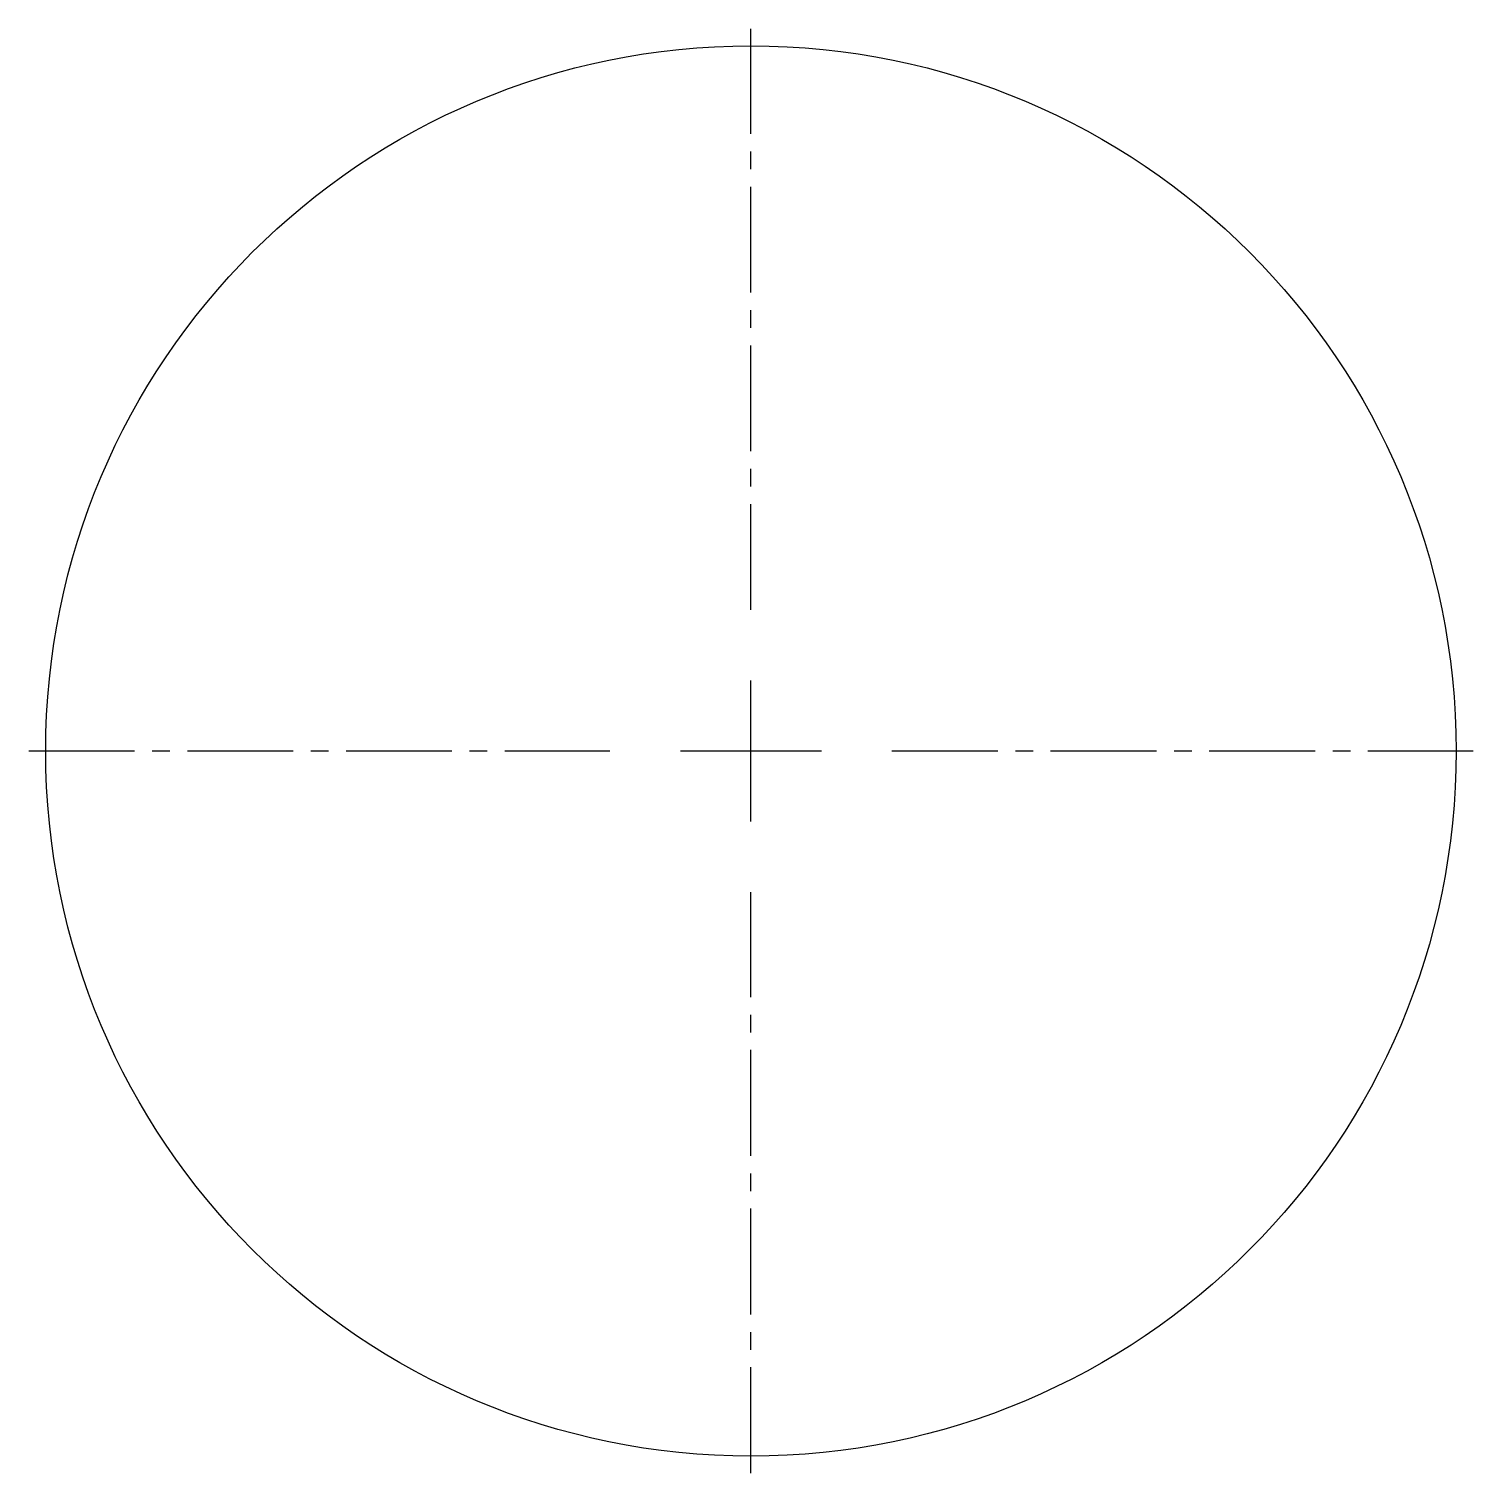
# Model space of a CAD drawing. Header units: inches. Extents: x 69.3 to 79.5, y -292.6 to -282.3.
import ezdxf

# ---------------------------------------------------------------- set-up
doc = ezdxf.new("R2010")
doc.units = ezdxf.units.IN
doc.header["$MEASUREMENT"] = 0
doc.linetypes.add('CENTER2', pattern=[1.125, 0.75, -0.125, 0.125, -0.125])
doc.layers.add('E101-Electrical-1st-floor', color=4, linetype='Continuous', lineweight=9)

# ---------------------------------------------------------------- blocks, each defined once
blk = doc.blocks.new('*U0')
at = {"layer": 'E101-Electrical-1st-floor', "color": 0, "linetype": 'CENTER2', "lineweight": -3, "transparency": 16777216}
for p, q in [((0, 1), (0, 5.12)), ((-5.12, 0), (-1, 0)), ((1, 0), (5.12, 0)), ((0, -5.12), (0, -1))]:
    blk.add_line(p, q, dxfattribs=at)
at = {"layer": 'E101-Electrical-1st-floor', "color": 0, "linetype": 'Continuous', "lineweight": -3, "transparency": 16777216}
for p, q in [((0, -0.5), (0, 0.5)), ((-0.5, 0), (0.5, 0))]:
    blk.add_line(p, q, dxfattribs=at)
blk = doc.blocks.new('*U1')
at = {"layer": 'E101-Electrical-1st-floor', "color": 0, "linetype": 'CENTER2', "lineweight": -3, "transparency": 16777216}
for p, q in [((0, 1), (0, 5.12)), ((-5.12, 0), (-1, 0)), ((1, 0), (5.12, 0)), ((0, -5.12), (0, -1))]:
    blk.add_line(p, q, dxfattribs=at)
at = {"layer": 'E101-Electrical-1st-floor', "color": 0, "linetype": 'Continuous', "lineweight": -3, "transparency": 16777216}
for p, q in [((0, -0.5), (0, 0.5)), ((-0.5, 0), (0.5, 0))]:
    blk.add_line(p, q, dxfattribs=at)

msp = doc.modelspace()

# ---------------------------------------------------------------- linework, layer by layer
at = {"layer": 'E101-Electrical-1st-floor', "lineweight": -3}
msp.add_circle((74.412, -287.441), 5, dxfattribs=at)

# ---------------------------------------------------------------- block references
at = {"layer": 'E101-Electrical-1st-floor', "linetype": 'CENTER2', "lineweight": -3}
for name in ['*U0', '*U1']:
    msp.add_blockref(name, (74.412, -287.441), dxfattribs=at)

doc.saveas('drawing.dxf')
